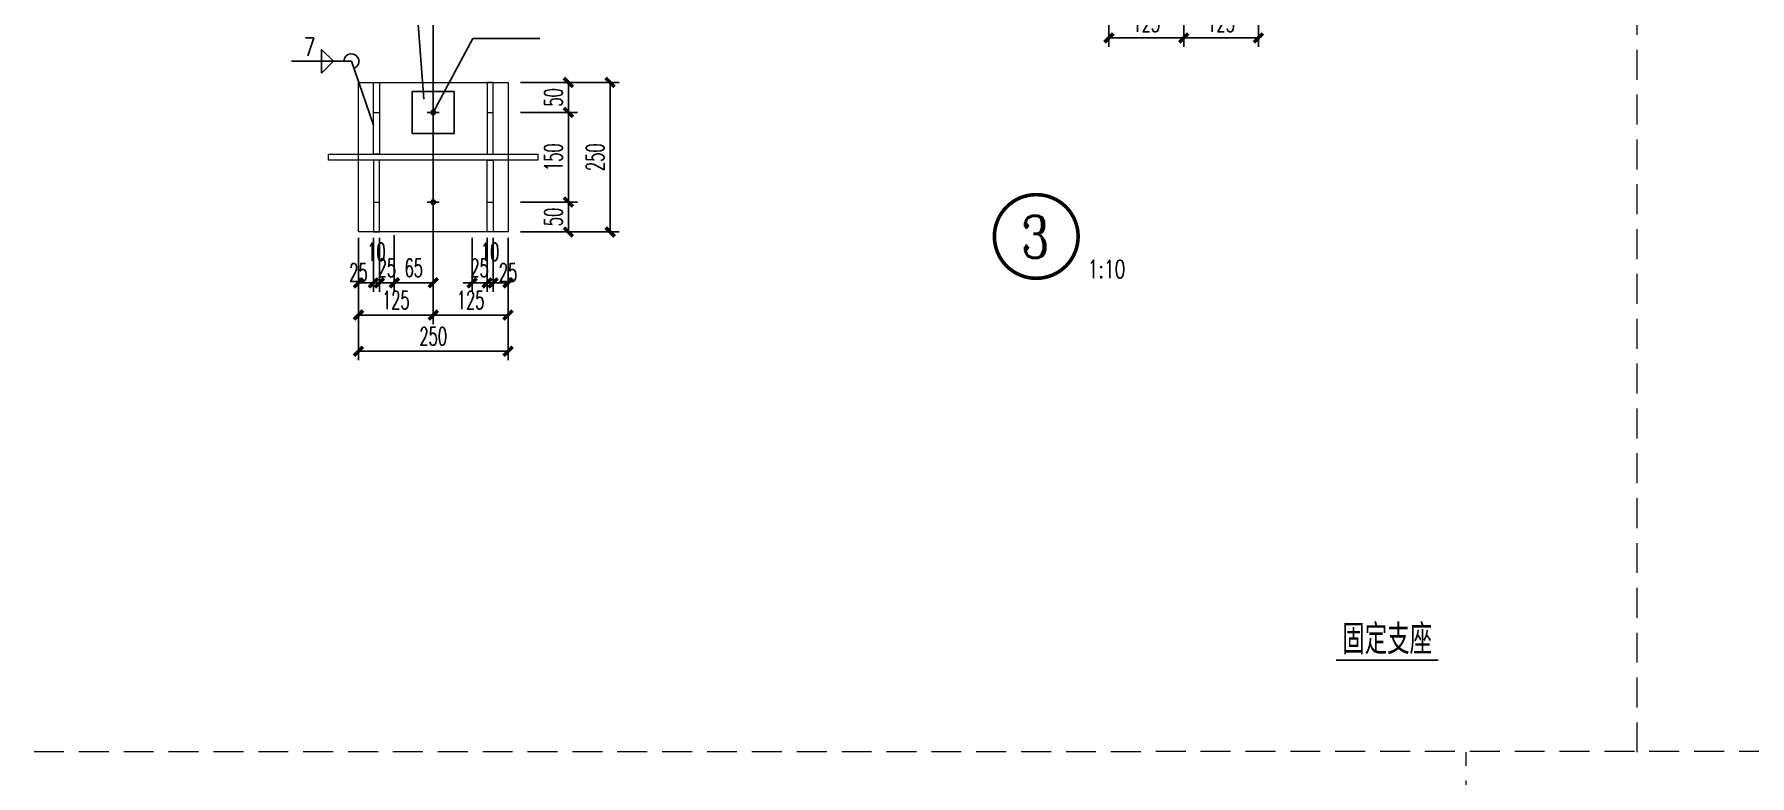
# Model space of a CAD drawing. Header units: millimetres. Extents: x 110450 to 212050, y -76471 to -19021.
# Drawn here: x 154705 to 183378, y -48138 to -35737 of the extents above; entities that cross this region are included whole.
import ezdxf
from ezdxf.enums import TextEntityAlignment as Align

# ---------------------------------------------------------------- set-up
doc = ezdxf.new("R2010")
doc.units = ezdxf.units.MM
doc.header["$LTSCALE"] = 100
doc.linetypes.add('CENTER1', pattern=[13.3, 10, -1.5, 0.3, -1.5])
doc.linetypes.add('HIDDEN', pattern=[0.375, 0.25, -0.125])
for name, color, linetype in [('1', 2, 'Continuous'), ('10', 7, 'Continuous'), ('CHART', 2, 'Continuous'), ('Continuous Line', 7, 'Continuous'), ('DIM', 144, 'Continuous'), ('LAYERDIM', 1, 'Continuous'), ('焊缝标注', 253, 'Continuous'), ('螺栓孔标注', 253, 'Continuous'), ('轴线', 21, 'CENTER1')]:
    doc.layers.add(name, color=color, linetype=linetype)
doc.layers.add('FRAME', color=7, linetype='Continuous', lineweight=13)
doc.layers.add('梁', color=4, linetype='Continuous', lineweight=18)
doc.styles.add('AXI', font='complex.shx', dxfattribs={"width": 0.8})
doc.styles.add('hzfs', font='ROMANS-H.shx', dxfattribs={"width": 0.75, "bigfont": 'HZFS.shx'})
doc.styles.get("Standard").update_dxf_attribs({"font": 'romans-h.shx', "width": 0.75, "bigfont": 'hzfs.shx'})
doc.styles.add('STANDRAD', font='romans-h.shx', dxfattribs={"width": 0.6, "bigfont": 'hzfs.shx'})
doc.dimstyles.new('10', dxfattribs={"dimtxt": 300, "dimasz": 150, "dimexe": 150, "dimexo": 100, "dimgap": 100, "dimtad": 1, "dimdec": 0, "dimlfac": 0.1, "dimtxsty": 'STANDRAD', "dimblk": 'ARCHTICK', "dimcen": 0.09, "dimclrd": 4, "dimclre": 4, "dimclrt": 7, "dimadec": 0, "dimazin": 0, "dimtfac": 1, "dimtdec": 0, "dimtix": 1, "dimtmove": 2, "dimatfit": 3, "dimldrblk": 'OBLIQUE', "dimfxl": 1, "dimarcsym": 0})

# ---------------------------------------------------------------- blocks, each defined once
blk = doc.blocks.new('_ArchTick')
at = {"color": 0, "linetype": 'ByBlock', "const_width": 0.4}
blk.add_lwpolyline([(-0.5, -0.5), (0.5, 0.5)], dxfattribs=at)
blk = doc.blocks.new('*D59')
at = {"layer": 'Continuous Line', "color": 4, "lineweight": -2, "ltscale": 5, "transparency": 16777216}
for p, q in [((161373, -39633), (161373, -40583)), ((162623, -39633), (162623, -40583)), ((162623, -40433), (161373, -40433))]:
    blk.add_line(p, q, dxfattribs=at)
at = {"layer": 'Defpoints', "color": 0, "ltscale": 5, "transparency": 16777216}
for p in [(161373, -38543), (162623, -39043), (161373, -40433)]:
    blk.add_point(p, dxfattribs=at)
at = {"layer": 'Continuous Line', "color": 4, "lineweight": -2, "ltscale": 5, "transparency": 16777216, "xscale": 150, "yscale": 150, "zscale": 150, "rotation": 180}
blk.add_blockref('_ArchTick', (161373, -40433), dxfattribs=at)
at = {"layer": 'Continuous Line', "color": 4, "lineweight": -2, "ltscale": 5, "transparency": 16777216, "xscale": 150, "yscale": 150, "zscale": 150}
blk.add_blockref('_ArchTick', (162623, -40433), dxfattribs=at)
at = {"layer": 'Continuous Line', "color": 7, "ltscale": 5, "transparency": 16777216, "insert": (161998, -40183), "char_height": 300, "attachment_point": 5, "style": 'STANDRAD'}
blk.add_mtext('125', dxfattribs=at)
blk = doc.blocks.new('_OBLIQUE')
at = {"color": 0, "linetype": 'ByBlock'}
blk.add_line((-0.5, -0.5), (0.5, 0.5), dxfattribs=at)
blk = doc.blocks.new('*D60')
at = {"layer": 'Continuous Line', "color": 4, "lineweight": -2, "ltscale": 5, "transparency": 16777216}
for p, q in [((160123, -39633), (160123, -40583)), ((161373, -39633), (161373, -40583)), ((161373, -40433), (160123, -40433))]:
    blk.add_line(p, q, dxfattribs=at)
at = {"layer": 'Defpoints', "color": 0, "ltscale": 5, "transparency": 16777216}
for p in [(161373, -38543), (160123, -39043), (160123, -40433)]:
    blk.add_point(p, dxfattribs=at)
at = {"layer": 'Continuous Line', "color": 4, "lineweight": -2, "ltscale": 5, "transparency": 16777216, "xscale": 150, "yscale": 150, "zscale": 150, "rotation": 180}
blk.add_blockref('_ArchTick', (160123, -40433), dxfattribs=at)
at = {"layer": 'Continuous Line', "color": 4, "lineweight": -2, "ltscale": 5, "transparency": 16777216, "xscale": 150, "yscale": 150, "zscale": 150}
blk.add_blockref('_ArchTick', (161373, -40433), dxfattribs=at)
at = {"layer": 'Continuous Line', "color": 7, "ltscale": 5, "transparency": 16777216, "insert": (160748, -40183), "char_height": 300, "attachment_point": 5, "style": 'STANDRAD'}
blk.add_mtext('125', dxfattribs=at)
blk = doc.blocks.new('*D61')
at = {"layer": 'Continuous Line', "color": 4, "lineweight": -2, "ltscale": 5, "transparency": 16777216}
for p, q in [((160123, -40238), (160123, -41188)), ((162623, -40238), (162623, -41188)), ((162623, -41038), (160123, -41038))]:
    blk.add_line(p, q, dxfattribs=at)
at = {"layer": 'Defpoints', "color": 0, "ltscale": 5, "transparency": 16777216}
for p in [(160123, -39043), (162623, -39043), (160123, -41038)]:
    blk.add_point(p, dxfattribs=at)
at = {"layer": 'Continuous Line', "color": 4, "lineweight": -2, "ltscale": 5, "transparency": 16777216, "xscale": 150, "yscale": 150, "zscale": 150, "rotation": 180}
blk.add_blockref('_ArchTick', (160123, -41038), dxfattribs=at)
at = {"layer": 'Continuous Line', "color": 4, "lineweight": -2, "ltscale": 5, "transparency": 16777216, "xscale": 150, "yscale": 150, "zscale": 150}
blk.add_blockref('_ArchTick', (162623, -41038), dxfattribs=at)
at = {"layer": 'Continuous Line', "color": 7, "ltscale": 5, "transparency": 16777216, "insert": (161373, -40788), "char_height": 300, "attachment_point": 5, "style": 'STANDRAD'}
blk.add_mtext('250', dxfattribs=at)
blk = doc.blocks.new('*D62')
at = {"layer": 'Continuous Line', "color": 4, "lineweight": -2, "ltscale": 5, "transparency": 16777216}
for p, q in [((162832, -38543), (163782, -38543)), ((163632, -39043), (163632, -38543)), ((162832, -39043), (163782, -39043))]:
    blk.add_line(p, q, dxfattribs=at)
at = {"layer": 'Defpoints', "color": 0, "ltscale": 5, "transparency": 16777216}
for p in [(162123, -38543), (163632, -38543), (162623, -39043)]:
    blk.add_point(p, dxfattribs=at)
at = {"layer": 'Continuous Line', "color": 4, "lineweight": -2, "ltscale": 5, "transparency": 16777216, "xscale": 150, "yscale": 150, "zscale": 150}
for p, rotation in [((163632, -38543), 90), ((163632, -39043), 270)]:
    blk.add_blockref('_ArchTick', p, dxfattribs=dict(at, rotation=rotation))
at = {"layer": 'Continuous Line', "color": 7, "ltscale": 5, "transparency": 16777216, "insert": (163382, -38793), "char_height": 300, "attachment_point": 5, "rotation": 90, "style": 'STANDRAD'}
blk.add_mtext('50', dxfattribs=at)
blk = doc.blocks.new('*D63')
at = {"layer": 'Continuous Line', "color": 4, "lineweight": -2, "ltscale": 5, "transparency": 16777216}
for p, q in [((162832, -37043), (163782, -37043)), ((163632, -38543), (163632, -37043)), ((162832, -38543), (163782, -38543))]:
    blk.add_line(p, q, dxfattribs=at)
at = {"layer": 'Defpoints', "color": 0, "ltscale": 5, "transparency": 16777216}
for p in [(162123, -37043), (163632, -37043), (162123, -38543)]:
    blk.add_point(p, dxfattribs=at)
at = {"layer": 'Continuous Line', "color": 4, "lineweight": -2, "ltscale": 5, "transparency": 16777216, "xscale": 150, "yscale": 150, "zscale": 150}
for p, rotation in [((163632, -37043), 90), ((163632, -38543), 270)]:
    blk.add_blockref('_ArchTick', p, dxfattribs=dict(at, rotation=rotation))
at = {"layer": 'Continuous Line', "color": 7, "ltscale": 5, "transparency": 16777216, "insert": (163382, -37793), "char_height": 300, "attachment_point": 5, "rotation": 90, "style": 'STANDRAD'}
blk.add_mtext('150', dxfattribs=at)
blk = doc.blocks.new('*D64')
at = {"layer": 'Continuous Line', "color": 4, "lineweight": -2, "ltscale": 5, "transparency": 16777216}
for p, q in [((162832, -36543), (163782, -36543)), ((163632, -37043), (163632, -36543)), ((162832, -37043), (163782, -37043))]:
    blk.add_line(p, q, dxfattribs=at)
at = {"layer": 'Defpoints', "color": 0, "ltscale": 5, "transparency": 16777216}
for p in [(162623, -36543), (163632, -36543), (162123, -37043)]:
    blk.add_point(p, dxfattribs=at)
at = {"layer": 'Continuous Line', "color": 4, "lineweight": -2, "ltscale": 5, "transparency": 16777216, "xscale": 150, "yscale": 150, "zscale": 150}
for p, rotation in [((163632, -36543), 90), ((163632, -37043), 270)]:
    blk.add_blockref('_ArchTick', p, dxfattribs=dict(at, rotation=rotation))
at = {"layer": 'Continuous Line', "color": 7, "ltscale": 5, "transparency": 16777216, "insert": (163382, -36793), "char_height": 300, "attachment_point": 5, "rotation": 90, "style": 'STANDRAD'}
blk.add_mtext('50', dxfattribs=at)
blk = doc.blocks.new('*D65')
at = {"layer": 'Continuous Line', "color": 4, "lineweight": -2, "ltscale": 5, "transparency": 16777216}
for p, q in [((163530, -36543), (164480, -36543)), ((164330, -39043), (164330, -36543)), ((163530, -39043), (164480, -39043))]:
    blk.add_line(p, q, dxfattribs=at)
at = {"layer": 'Defpoints', "color": 0, "ltscale": 5, "transparency": 16777216}
for p in [(162623, -36543), (164330, -36543), (162623, -39043)]:
    blk.add_point(p, dxfattribs=at)
at = {"layer": 'Continuous Line', "color": 4, "lineweight": -2, "ltscale": 5, "transparency": 16777216, "xscale": 150, "yscale": 150, "zscale": 150}
for p, rotation in [((164330, -36543), 90), ((164330, -39043), 270)]:
    blk.add_blockref('_ArchTick', p, dxfattribs=dict(at, rotation=rotation))
at = {"layer": 'Continuous Line', "color": 7, "ltscale": 5, "transparency": 16777216, "insert": (164080, -37793), "char_height": 300, "attachment_point": 5, "rotation": 90, "style": 'STANDRAD'}
blk.add_mtext('250', dxfattribs=at)
blk = doc.blocks.new('*D66')
at = {"layer": 'Continuous Line', "color": 4, "lineweight": -2, "ltscale": 5, "transparency": 16777216}
for p, q in [((160723, -39094), (160723, -40044)), ((161373, -39094), (161373, -40044)), ((161373, -39894), (160723, -39894))]:
    blk.add_line(p, q, dxfattribs=at)
at = {"layer": 'Defpoints', "color": 0, "ltscale": 5, "transparency": 16777216}
for p in [(160723, -38543), (161373, -38693), (160723, -39894)]:
    blk.add_point(p, dxfattribs=at)
at = {"layer": 'Continuous Line', "color": 4, "lineweight": -2, "ltscale": 5, "transparency": 16777216, "xscale": 150, "yscale": 150, "zscale": 150, "rotation": 180}
blk.add_blockref('_ArchTick', (160723, -39894), dxfattribs=at)
at = {"layer": 'Continuous Line', "color": 4, "lineweight": -2, "ltscale": 5, "transparency": 16777216, "xscale": 150, "yscale": 150, "zscale": 150}
blk.add_blockref('_ArchTick', (161373, -39894), dxfattribs=at)
at = {"layer": 'Continuous Line', "color": 7, "ltscale": 5, "transparency": 16777216, "insert": (161048, -39644), "char_height": 300, "attachment_point": 5, "style": 'STANDRAD'}
blk.add_mtext('65', dxfattribs=at)
blk = doc.blocks.new('*D67')
at = {"layer": 'Continuous Line', "color": 4, "lineweight": -2, "ltscale": 5, "transparency": 16777216}
for p, q in [((162373, -39143), (162373, -40044)), ((162623, -39143), (162623, -40044)), ((162623, -39894), (162373, -39894))]:
    blk.add_line(p, q, dxfattribs=at)
at = {"layer": 'Defpoints', "color": 0, "ltscale": 5, "transparency": 16777216}
for p in [(162373, -39043), (162623, -39043), (162373, -39894)]:
    blk.add_point(p, dxfattribs=at)
at = {"layer": 'Continuous Line', "color": 4, "lineweight": -2, "ltscale": 5, "transparency": 16777216, "xscale": 150, "yscale": 150, "zscale": 150, "rotation": 180}
blk.add_blockref('_ArchTick', (162373, -39894), dxfattribs=at)
at = {"layer": 'Continuous Line', "color": 4, "lineweight": -2, "ltscale": 5, "transparency": 16777216, "xscale": 150, "yscale": 150, "zscale": 150}
blk.add_blockref('_ArchTick', (162623, -39894), dxfattribs=at)
at = {"layer": 'Continuous Line', "color": 7, "ltscale": 5, "transparency": 16777216, "insert": (162623, -39719), "char_height": 300, "attachment_point": 5, "style": 'STANDRAD'}
blk.add_mtext('25', dxfattribs=at)
blk = doc.blocks.new('*D68')
at = {"layer": 'Continuous Line', "color": 4, "lineweight": -2, "ltscale": 5, "transparency": 16777216}
for p, q in [((162273, -39143), (162273, -40044)), ((162373, -39143), (162373, -40044)), ((162273, -39894), (162123, -39894)), ((162373, -39894), (162273, -39894)), ((162373, -39894), (162523, -39894))]:
    blk.add_line(p, q, dxfattribs=at)
at = {"layer": 'Defpoints', "color": 0, "ltscale": 5, "transparency": 16777216}
for p in [(162273, -39043), (162373, -39043), (162273, -39894)]:
    blk.add_point(p, dxfattribs=at)
at = {"layer": 'Continuous Line', "color": 4, "lineweight": -2, "ltscale": 5, "transparency": 16777216, "xscale": 150, "yscale": 150, "zscale": 150}
blk.add_blockref('_ArchTick', (162273, -39894), dxfattribs=at)
at = {"layer": 'Continuous Line', "color": 4, "lineweight": -2, "ltscale": 5, "transparency": 16777216, "xscale": 150, "yscale": 150, "zscale": 150, "rotation": 180}
blk.add_blockref('_ArchTick', (162373, -39894), dxfattribs=at)
at = {"layer": 'Continuous Line', "color": 7, "ltscale": 5, "transparency": 16777216, "insert": (162323, -39375), "char_height": 300, "attachment_point": 5, "style": 'STANDRAD'}
blk.add_mtext('10', dxfattribs=at)
blk = doc.blocks.new('*D69')
at = {"layer": 'Continuous Line', "color": 4, "lineweight": -2, "ltscale": 5, "transparency": 16777216}
for p, q in [((162023, -39143), (162023, -40044)), ((162273, -39143), (162273, -40044)), ((162023, -39894), (161873, -39894)), ((162273, -39894), (162023, -39894)), ((162273, -39894), (162423, -39894))]:
    blk.add_line(p, q, dxfattribs=at)
at = {"layer": 'Defpoints', "color": 0, "ltscale": 5, "transparency": 16777216}
for p in [(162023, -39043), (162273, -39043), (162023, -39894)]:
    blk.add_point(p, dxfattribs=at)
at = {"layer": 'Continuous Line', "color": 4, "lineweight": -2, "ltscale": 5, "transparency": 16777216, "xscale": 150, "yscale": 150, "zscale": 150}
blk.add_blockref('_ArchTick', (162023, -39894), dxfattribs=at)
at = {"layer": 'Continuous Line', "color": 4, "lineweight": -2, "ltscale": 5, "transparency": 16777216, "xscale": 150, "yscale": 150, "zscale": 150, "rotation": 180}
blk.add_blockref('_ArchTick', (162273, -39894), dxfattribs=at)
at = {"layer": 'Continuous Line', "color": 7, "ltscale": 5, "transparency": 16777216, "insert": (162148, -39644), "char_height": 300, "attachment_point": 5, "style": 'STANDRAD'}
blk.add_mtext('25', dxfattribs=at)
blk = doc.blocks.new('*D70')
at = {"layer": 'Continuous Line', "color": 4, "lineweight": -2, "ltscale": 5, "transparency": 16777216}
for p, q in [((160123, -39143), (160123, -40044)), ((160373, -39143), (160373, -40044)), ((160123, -39894), (160373, -39894))]:
    blk.add_line(p, q, dxfattribs=at)
at = {"layer": 'Defpoints', "color": 0, "ltscale": 5, "transparency": 16777216}
for p in [(160123, -39043), (160373, -39043), (160373, -39894)]:
    blk.add_point(p, dxfattribs=at)
at = {"layer": 'Continuous Line', "color": 4, "lineweight": -2, "ltscale": 5, "transparency": 16777216, "xscale": 150, "yscale": 150, "zscale": 150, "rotation": 180}
blk.add_blockref('_ArchTick', (160123, -39894), dxfattribs=at)
at = {"layer": 'Continuous Line', "color": 4, "lineweight": -2, "ltscale": 5, "transparency": 16777216, "xscale": 150, "yscale": 150, "zscale": 150}
blk.add_blockref('_ArchTick', (160373, -39894), dxfattribs=at)
at = {"layer": 'Continuous Line', "color": 7, "ltscale": 5, "transparency": 16777216, "insert": (160123, -39719), "char_height": 300, "attachment_point": 5, "style": 'STANDRAD'}
blk.add_mtext('25', dxfattribs=at)
blk = doc.blocks.new('*D71')
at = {"layer": 'Continuous Line', "color": 4, "lineweight": -2, "ltscale": 5, "transparency": 16777216}
for p, q in [((160373, -39143), (160373, -40044)), ((160473, -39143), (160473, -40044)), ((160373, -39894), (160223, -39894)), ((160373, -39894), (160473, -39894)), ((160473, -39894), (160623, -39894))]:
    blk.add_line(p, q, dxfattribs=at)
at = {"layer": 'Defpoints', "color": 0, "ltscale": 5, "transparency": 16777216}
for p in [(160373, -39043), (160473, -39043), (160473, -39894)]:
    blk.add_point(p, dxfattribs=at)
at = {"layer": 'Continuous Line', "color": 4, "lineweight": -2, "ltscale": 5, "transparency": 16777216, "xscale": 150, "yscale": 150, "zscale": 150}
blk.add_blockref('_ArchTick', (160373, -39894), dxfattribs=at)
at = {"layer": 'Continuous Line', "color": 4, "lineweight": -2, "ltscale": 5, "transparency": 16777216, "xscale": 150, "yscale": 150, "zscale": 150, "rotation": 180}
blk.add_blockref('_ArchTick', (160473, -39894), dxfattribs=at)
at = {"layer": 'Continuous Line', "color": 7, "ltscale": 5, "transparency": 16777216, "insert": (160423, -39375), "char_height": 300, "attachment_point": 5, "style": 'STANDRAD'}
blk.add_mtext('10', dxfattribs=at)
blk = doc.blocks.new('*D72')
at = {"layer": 'Continuous Line', "color": 4, "lineweight": -2, "ltscale": 5, "transparency": 16777216}
for p, q in [((160473, -39143), (160473, -40044)), ((160723, -39143), (160723, -40044)), ((160473, -39894), (160323, -39894)), ((160473, -39894), (160723, -39894)), ((160723, -39894), (160873, -39894))]:
    blk.add_line(p, q, dxfattribs=at)
at = {"layer": 'Defpoints', "color": 0, "ltscale": 5, "transparency": 16777216}
for p in [(160473, -39043), (160723, -39043), (160723, -39894)]:
    blk.add_point(p, dxfattribs=at)
at = {"layer": 'Continuous Line', "color": 4, "lineweight": -2, "ltscale": 5, "transparency": 16777216, "xscale": 150, "yscale": 150, "zscale": 150}
blk.add_blockref('_ArchTick', (160473, -39894), dxfattribs=at)
at = {"layer": 'Continuous Line', "color": 4, "lineweight": -2, "ltscale": 5, "transparency": 16777216, "xscale": 150, "yscale": 150, "zscale": 150, "rotation": 180}
blk.add_blockref('_ArchTick', (160723, -39894), dxfattribs=at)
at = {"layer": 'Continuous Line', "color": 7, "ltscale": 5, "transparency": 16777216, "insert": (160598, -39644), "char_height": 300, "attachment_point": 5, "style": 'STANDRAD'}
blk.add_mtext('25', dxfattribs=at)
blk = doc.blocks.new('*D22')
at = {"layer": 'Continuous Line', "color": 4, "lineweight": -2, "ltscale": 5, "transparency": 16777216}
for p, q in [((172667, -34997), (172667, -35947)), ((173917, -35116), (173917, -35947)), ((172667, -35797), (173917, -35797))]:
    blk.add_line(p, q, dxfattribs=at)
at = {"layer": 'Defpoints', "color": 0, "ltscale": 5, "transparency": 16777216}
for p in [(172667, -34539), (173917, -34433, 839), (173917, -35797)]:
    blk.add_point(p, dxfattribs=at)
at = {"layer": 'Continuous Line', "color": 4, "lineweight": -2, "ltscale": 5, "transparency": 16777216, "xscale": 150, "yscale": 150, "zscale": 150, "rotation": 180}
blk.add_blockref('_ArchTick', (172667, -35797), dxfattribs=at)
at = {"layer": 'Continuous Line', "color": 4, "lineweight": -2, "ltscale": 5, "transparency": 16777216, "xscale": 150, "yscale": 150, "zscale": 150}
blk.add_blockref('_ArchTick', (173917, -35797), dxfattribs=at)
at = {"layer": 'Continuous Line', "color": 7, "ltscale": 5, "transparency": 16777216, "insert": (173292, -35547), "char_height": 300, "attachment_point": 5, "style": 'STANDRAD'}
blk.add_mtext('125', dxfattribs=at)
blk = doc.blocks.new('*D23')
at = {"layer": 'Continuous Line', "color": 4, "lineweight": -2, "ltscale": 5, "transparency": 16777216}
for p, q in [((173917, -35116), (173917, -35947)), ((175167, -34997), (175167, -35947)), ((173917, -35797), (175167, -35797))]:
    blk.add_line(p, q, dxfattribs=at)
at = {"layer": 'Defpoints', "color": 0, "ltscale": 5, "transparency": 16777216}
for p in [(173917, -34433, 839), (175167, -34539), (175167, -35797)]:
    blk.add_point(p, dxfattribs=at)
at = {"layer": 'Continuous Line', "color": 4, "lineweight": -2, "ltscale": 5, "transparency": 16777216, "xscale": 150, "yscale": 150, "zscale": 150, "rotation": 180}
blk.add_blockref('_ArchTick', (173917, -35797), dxfattribs=at)
at = {"layer": 'Continuous Line', "color": 4, "lineweight": -2, "ltscale": 5, "transparency": 16777216, "xscale": 150, "yscale": 150, "zscale": 150}
blk.add_blockref('_ArchTick', (175167, -35797), dxfattribs=at)
at = {"layer": 'Continuous Line', "color": 7, "ltscale": 5, "transparency": 16777216, "insert": (174542, -35547), "char_height": 300, "attachment_point": 5, "style": 'STANDRAD'}
blk.add_mtext('125', dxfattribs=at)
blk = doc.blocks.new('*D17')
at = {"layer": 'Continuous Line', "color": 4, "lineweight": -2, "ltscale": 5, "transparency": 16777216}
for p, q in [((158373, -32439), (158373, -31534)), ((161373, -32192), (161373, -31534)), ((161373, -31684), (158373, -31684))]:
    blk.add_line(p, q, dxfattribs=at)
at = {"layer": 'Defpoints', "color": 0, "ltscale": 5, "transparency": 16777216}
for p in [(158373, -31684), (158373, -32539), (161373, -41038, -9901)]:
    blk.add_point(p, dxfattribs=at)
at = {"layer": 'Continuous Line', "color": 4, "lineweight": -2, "ltscale": 5, "transparency": 16777216, "xscale": 150, "yscale": 150, "zscale": 150, "rotation": 180}
blk.add_blockref('_ArchTick', (158373, -31684), dxfattribs=at)
at = {"layer": 'Continuous Line', "color": 4, "lineweight": -2, "ltscale": 5, "transparency": 16777216, "xscale": 150, "yscale": 150, "zscale": 150}
blk.add_blockref('_ArchTick', (161373, -31684), dxfattribs=at)
at = {"layer": 'Continuous Line', "color": 7, "ltscale": 5, "transparency": 16777216, "insert": (159873, -31434), "char_height": 300, "attachment_point": 5, "style": 'STANDRAD'}
blk.add_mtext('300', dxfattribs=at)

msp = doc.modelspace()

# ---------------------------------------------------------------- linework, layer by layer
at = {"layer": '10', "color": 7, "ltscale": 5}
for p, q in [((161373.3, -36893.4), (161373.3, -37193.4)), ((161473.3, -37043.4), (161273.3, -37043.4)), ((161373.3, -38693.4), (161373.3, -38393.4)), ((161473.3, -38543.4), (161273.3, -38543.4))]:
    msp.add_line(p, q, dxfattribs=at)
at = {"layer": '10', "color": 7, "ltscale": 5, "const_width": 50}
for points in [[(161398.3, -37043.4, 1), (161348.3, -37043.4, 1), (161398.3, -37043.4, 1)], [(161398.3, -38543.4, -1), (161348.3, -38543.4, -1), (161398.3, -38543.4, -1)]]:
    msp.add_lwpolyline(points, format="xyb", close=True, dxfattribs=at)
at = {"layer": 'Continuous Line', "ltscale": 5}
msp.add_line((161091.9, -35201.9), (161215.2, -36821.9), dxfattribs=at)
msp.add_lwpolyline([(161723.3, -36693.4), (161023.3, -36693.4), (161023.3, -37393.4), (161723.3, -37393.4)], close=True, dxfattribs=at)
at = {"layer": 'DIM', "ltscale": 5, "const_width": 60}
msp.add_lwpolyline([(172152.8, -39118.5, 1), (170752.8, -39118.5, 1), (172152.8, -39118.5, 1)], format="xyb", close=True, dxfattribs=at)
at = {"layer": 'FRAME', "ltscale": 5}
for p, q in [((160373.3, -37043.4), (160473.3, -37043.4)), ((162273.3, -37043.4), (162373.3, -37043.4)), ((160373.3, -38543.4), (160473.3, -38543.4)), ((162273.3, -38543.4), (162373.3, -38543.4))]:
    msp.add_line(p, q, dxfattribs=at)
for points in [[(160123.3, -36543.4), (162623.3, -36543.4), (162623.3, -39043.4), (160123.3, -39043.4)], [(160373.3, -37743.4), (160373.3, -36543.4), (160473.3, -36543.4), (160473.3, -37743.4)], [(162373.3, -37743.4), (162373.3, -36543.4), (162273.3, -36543.4), (162273.3, -37743.4)], [(163123.3, -37843.4), (159623.3, -37843.4), (159623.3, -37743.4), (163123.3, -37743.4)], [(160373.3, -37843.4), (160373.3, -39043.4), (160473.3, -39043.4), (160473.3, -37843.4)], [(162373.3, -37843.4), (162373.3, -39043.4), (162273.3, -39043.4), (162273.3, -37843.4)]]:
    msp.add_lwpolyline(points, close=True, dxfattribs=at)
at = {"layer": 'LAYERDIM', "color": 6}
msp.add_line((176468.2, -46206.2), (178168.2, -46206.2), dxfattribs=at)
at = {"layer": '梁', "color": 3, "linetype": 'HIDDEN', "ltscale": 20}
for p, q in [((181495.3, -47745.8), (181495.3, -19020.8)), ((110450.2, -47745.8), (212050.2, -47720.8)), ((178640.7, -76470.8), (178640.7, -47745.8))]:
    msp.add_line(p, q, dxfattribs=at)
at = {"layer": '焊缝标注', "color": 7, "ltscale": 5}
for p, q in [((159705.1, -36188.3), (159505.1, -35988.3)), ((159505.1, -36188.3), (159505.1, -35988.3)), ((160005.1, -36188.3), (159005.1, -36188.3)), ((159705.1, -36188.3), (159505.1, -36388.3)), ((159505.1, -36188.3), (159505.1, -36388.3)), ((160373.3, -37255.2), (160005.1, -36188.3))]:
    msp.add_line(p, q, dxfattribs=at)
msp.add_arc((160005.1, -36188.3), 125, 289.03813, 180.00001, dxfattribs=at)
msp.add_solid([(160376.1, -37253.2, -9901), (160356.6, -37154, -9901), (160328.3, -37164.1, -9901)], dxfattribs=at)
at = {"layer": '螺栓孔标注', "color": 7, "ltscale": 5}
for p, q in [((161373.3, -37043.4), (162035.1, -35805.7)), ((162035.1, -35805.7), (163154.1, -35805.7))]:
    msp.add_line(p, q, dxfattribs=at)
at = {"layer": '轴线', "ltscale": 5}
msp.add_line((161373.3, -21537.9), (161373.3, -39644.3), dxfattribs=at)

# ---------------------------------------------------------------- texts
at = {"layer": '1', "style": 'hzfs', "width": 0.75}
msp.add_text('固定支座', height=500, dxfattribs=at).set_placement((177318.2, -45856.2), align=Align.MIDDLE_CENTER)
at = {"layer": 'CHART', "ltscale": 5, "width": 0.7}
msp.add_text('1:10', height=300, dxfattribs=at).set_placement((172312.2, -39663.6), align=Align.MIDDLE_LEFT)
at = {"layer": 'DIM', "ltscale": 5, "style": 'AXI', "width": 0.8}
msp.add_text('3', height=700, dxfattribs=at).set_placement((171433.2, -39473.2), align=Align.CENTER)
at = {"layer": '焊缝标注', "color": 7, "ltscale": 5, "width": 0.75}
msp.add_text('7', height=300, dxfattribs=at).set_placement((159307.5, -36098.3, -9901), align=Align.CENTER)

# ---------------------------------------------------------------- dimensions: what is measured, and where the dimension line sits
at = {"layer": 'Continuous Line', "ltscale": 5}
for base, p1, p2, picture, middle in [((158373.3, -31684.3), (161373.3, -41038.3, -9901), (158373.3, -32538.5), '*D17', (159873.3, -31434.3)), ((173917.1, -35797.5), (172667.1, -34538.6), (173917.1, -34432.7, 839.3), '*D22', (173292.1, -35547.5)), ((175167.1, -35797.5), (173917.1, -34432.7, 839.3), (175167.1, -34538.6), '*D23', (174542.1, -35547.5)), ((160723.3, -39894.3, -9901), (160473.3, -39043.4, -9901), (160723.3, -39043.4, -9901), '*D72', (160598.3, -39644.3, -9901))]:
    dim = msp.add_linear_dim(base=base, p1=p1, p2=p2, dimstyle='10', override={"dimfxl": 800, "dimfxlon": 1}, dxfattribs=at)
    dim.commit()
    dim.dimension.update_dxf_attribs({"geometry": picture, "text_midpoint": middle})
for base, p1, p2, angle, picture, middle in [((163632, -36543.4, -9901), (162123.3, -37043.4, -9901), (162623.3, -36543.4, -9901), 90, '*D64', (163382, -36793.4, -9901)), ((164329.5, -36543.4, -9901), (162623.3, -39043.4, -9901), (162623.3, -36543.4, -9901), 90, '*D65', (164079.5, -37793.4, -9901)), ((163632, -37043.4, -9901), (162123.3, -38543.4, -9901), (162123.3, -37043.4, -9901), 90, '*D63', (163382, -37793.4, -9901)), ((160123.3, -40433.1, -9901), (161373.3, -38543.4, -9901), (160123.3, -39043.4, -9901), 180, '*D60', (160748.3, -40183.1, -9901)), ((160723.3, -39894.3, -9901), (161373.3, -38693.4, -9901), (160723.3, -38543.4, -9901), 180, '*D66', (161048.3, -39644.3, -9901)), ((161373.3, -40433.1, -9901), (162623.3, -39043.4, -9901), (161373.3, -38543.4, -9901), 180, '*D59', (161998.3, -40183.1, -9901)), ((163632, -38543.4, -9901), (162623.3, -39043.4, -9901), (162123.3, -38543.4, -9901), 90, '*D62', (163382, -38793.4, -9901)), ((160123.3, -41038.3, -9901), (162623.3, -39043.4, -9901), (160123.3, -39043.4, -9901), 180, '*D61', (161373.3, -40788.3, -9901)), ((162023.3, -39894.3, -9901), (162273.3, -39043.4, -9901), (162023.3, -39043.4, -9901), 180, '*D69', (162148.3, -39644.3, -9901))]:
    dim = msp.add_linear_dim(base=base, p1=p1, p2=p2, angle=angle, dimstyle='10', override={"dimfxl": 800, "dimfxlon": 1}, dxfattribs=at)
    dim.commit()
    dim.dimension.update_dxf_attribs({"geometry": picture, "text_midpoint": middle})
for base, p1, p2, picture, middle in [((160373.3, -39894.3, -9901), (160123.3, -39043.4, -9901), (160373.3, -39043.4, -9901), '*D70', (160123.3, -39719.3, -9901)), ((160473.3, -39894.3, -9901), (160373.3, -39043.4, -9901), (160473.3, -39043.4, -9901), '*D71', (160423.3, -39374.7, -9901))]:
    dim = msp.add_linear_dim(base=base, p1=p1, p2=p2, dimstyle='10', override={"dimfxl": 800, "dimfxlon": 1}, dxfattribs=at)
    dim.commit()
    dim.dimension.update_dxf_attribs({"geometry": picture, "text_midpoint": middle, "dimtype": 128})
for base, p1, p2, picture, middle in [((162273.3, -39894.3, -9901), (162373.3, -39043.4, -9901), (162273.3, -39043.4, -9901), '*D68', (162323.3, -39374.7, -9901)), ((162373.3, -39894.3, -9901), (162623.3, -39043.4, -9901), (162373.3, -39043.4, -9901), '*D67', (162623.3, -39719.3, -9901))]:
    dim = msp.add_linear_dim(base=base, p1=p1, p2=p2, angle=180, dimstyle='10', override={"dimfxl": 800, "dimfxlon": 1}, dxfattribs=at)
    dim.commit()
    dim.dimension.update_dxf_attribs({"geometry": picture, "text_midpoint": middle, "dimtype": 128})

doc.saveas('drawing.dxf')
